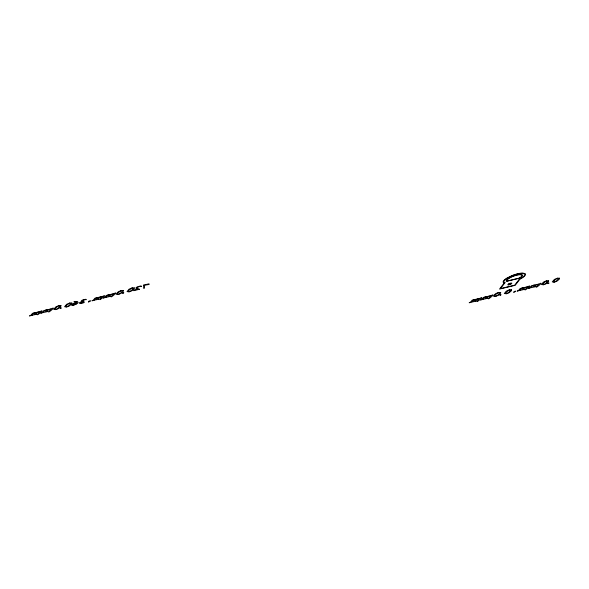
<?xml version="1.0" encoding="UTF-8"?>
<svg xmlns="http://www.w3.org/2000/svg" width="589" height="589" viewBox="0 0 589 589"><rect width="100%" height="100%" fill="white"/><g stroke="black" fill="none" stroke-linecap="round" stroke-linejoin="round"><path stroke-width="0.88" d="M505.001 282.713L500.436 288.625L514.72 285.164L519.284 279.252M519.181 279.304L521.427 278.074A11.117 2.989 -20.2 0 0 524.585 273.981L522.09 273.37A11.117 2.989 -20.2 0 0 512.091 275.792L507.276 278.177A11.117 2.989 -20.2 0 0 504.11 282.271L505.045 282.735M32.027 314.938L32.704 315.115L29.45 315.969L30.827 315.27L32.498 313.333L40.045 311.574C47.525 307.524 31.335 320.35 39.838 311.787L37.306 312.347L35.877 314.246L36.57 314.246L33.315 315.034L35.958 312.73L34.67 312.752L33.463 313.238L32.027 314.938M43.314 312.207L43.991 312.384L40.737 313.238L42.114 312.538L43.785 310.602L51.331 308.835C58.812 304.793 42.614 317.618 51.118 309.048L48.592 309.608L47.157 311.507L47.856 311.507L44.602 312.295L47.238 309.998L45.957 310.02L44.749 310.506L43.314 312.207M94.498 299.801L95.175 299.978L91.921 300.832L93.298 300.132L94.969 298.196L102.515 296.429C109.996 292.387 93.798 305.205 102.302 296.642L99.777 297.202L98.341 299.102L99.04 299.102L95.786 299.889L98.422 297.592L97.141 297.614L95.933 298.1L94.498 299.801M105.784 297.062L106.462 297.239L103.208 298.093L104.584 297.393L106.256 295.457L113.802 293.697C121.282 289.648 105.085 302.474 113.589 293.911L111.063 294.471L109.628 296.37L110.327 296.37L107.073 297.158L109.709 294.853L108.428 294.875L107.213 295.361L105.784 297.062M471.752 301.737L472.43 301.914L469.175 302.768L470.552 302.069L472.223 300.132L479.77 298.373C487.25 294.323 471.06 307.149 479.556 298.586L477.031 299.138L475.595 301.045L476.295 301.045L473.041 301.833L475.684 299.529L474.395 299.551L473.188 300.037L471.752 301.737M483.039 298.998L483.716 299.175L480.462 300.037L481.839 299.33L483.51 297.393L491.057 295.634C498.537 291.584 482.339 304.41 490.843 295.847L488.318 296.407L486.882 298.306L487.582 298.306L484.327 299.094L486.963 296.79L485.682 296.812L484.475 297.298L483.039 298.998M519.712 290.112L520.396 290.289L517.135 291.143L518.511 290.443L520.183 288.507L527.729 286.747C535.21 282.698 519.019 295.523 527.523 286.961L524.99 287.513L523.562 289.42L524.254 289.42L521 290.208L523.643 287.903L522.355 287.925L521.147 288.411L519.712 290.112M530.998 287.373L531.676 287.55L528.421 288.411L529.798 287.704L531.469 285.775L539.016 284.008C546.496 279.959 530.306 292.785 538.802 284.222L536.277 284.781L534.841 286.681L535.541 286.681L532.287 287.469L534.922 285.164L533.641 285.186L532.434 285.672L530.998 287.373M72.734 304.587L72.58 305.183L73.581 305.183L75.488 304.351L76.879 302.842L75.628 302.93L72.734 304.587M60.984 305.684L60.63 306.81L58.51 308.555L55.808 309.63L53.68 309.365L55.8 306.913L58.871 305.595L60.984 305.684M71.865 303.048L71.512 304.174L69.392 305.912L66.69 306.987L64.562 306.722L66.682 304.27L69.752 302.96L71.865 303.048M123.454 290.539L123.101 291.673L120.973 293.41L118.279 294.485L116.151 294.22L118.271 291.769L121.341 290.458L123.454 290.539M134.336 287.903L133.983 289.037L131.855 290.775L129.16 291.849L127.033 291.584L129.153 289.133L132.223 287.822L134.336 287.903M500.709 292.483L500.356 293.609L498.235 295.347L495.533 296.422L493.405 296.157L495.526 293.705L498.596 292.394L500.709 292.483M511.591 289.84L511.237 290.973L509.117 292.711L506.415 293.786L504.287 293.521L506.407 291.069L509.478 289.759L511.591 289.84M548.668 280.857L548.322 281.984L546.194 283.721L543.492 284.796L541.372 284.531L543.485 282.079L546.555 280.769L548.668 280.857M559.55 278.214L559.197 279.348L557.076 281.086L554.374 282.16L552.246 281.895L554.367 279.444L557.437 278.133L559.55 278.214M55.432 308.106L54.777 309.365L55.852 309.483L58.12 308.334L59.813 306.155L58.79 305.743L55.432 308.106M66.314 305.47L65.659 306.729L66.734 306.847L69.001 305.698L70.695 303.512L69.671 303.107L66.314 305.47M117.903 292.969L117.248 294.22L118.323 294.345L120.59 293.197L122.284 291.01L121.253 290.605L117.903 292.969M128.785 290.333L128.13 291.584L129.205 291.702L131.472 290.554L133.166 288.374L132.135 287.969L128.785 290.333M495.158 294.905L494.502 296.164L495.577 296.282L497.845 295.133L499.538 292.947L498.515 292.542L495.158 294.905M506.039 292.269L505.384 293.528L506.459 293.646L508.727 292.497L510.42 290.311L509.389 289.906L506.039 292.269M543.117 283.28L542.469 284.539L543.537 284.656L545.804 283.508L547.498 281.321L546.474 280.916L543.117 283.28M553.999 280.644L553.351 281.903L554.418 282.021L556.686 280.872L558.379 278.685L557.356 278.28L553.999 280.644M508.638 284.244C510.781 285.209 511.848 281.962 508.638 284.244M139.46 289.251L133.755 290.694L133.593 290.075L138.334 289.214L136.066 288.485L135.971 287.763L137.296 286.828L141.088 285.871L141.574 286.504L139.637 286.364L137.046 287.704L137.193 288.485L139.46 289.251M143.62 285.105L143.62 288.345L144.555 288.117L144.423 285.267L149.179 284.465L148.995 283.802L143.62 285.105M504.213 282.985L499.494 289.089L515.206 285.282L519.925 279.179L521.935 278.067A11.92 3.203 -20.2 0 0 525.329 273.686L522.642 273.031A11.92 3.203 -20.2 0 0 511.929 275.623L506.761 278.185A11.92 3.203 -20.2 0 0 503.374 282.565L504.213 282.985M84.021 301.075L81.046 302.172L80.259 303.291L84.22 302.341L83.697 302.775L79.706 303.482L79.397 302.768L82.07 301.266L81.356 300.78L82.379 300.073L85.825 299.256L86.333 299.705L84.507 299.654L82.327 300.707L84.021 301.075M74.052 301.863L76.224 301.818L76.916 302.606L73.073 303.585L71.608 304.682L71.703 305.433L76.172 304.307L78.182 302.79L77.557 301.509L74.052 301.863M89.035 301.156L88.468 302.061C87.15 302.783 93.386 299.742 89.035 301.156M514.256 291.467L513.689 292.372C512.364 293.101 518.6 290.053 514.256 291.467M60.314 308.091C59.099 309.461 63.281 307.075 60.314 308.091M122.784 292.947C121.57 294.316 125.752 291.93 122.784 292.947M500.039 294.89C498.824 296.252 503.006 293.874 500.039 294.89M547.998 283.265C546.783 284.627 550.965 282.249 547.998 283.265M519.388 278.089L507.063 281.078A7.915 2.128 -20.2 0 1 516.597 275.21A7.915 2.128 -20.2 0 1 519.388 278.089M519.896 278.082L506.326 281.373A8.717 2.341 -20.2 0 1 516.825 274.916A8.717 2.341 -20.2 0 1 519.896 278.082M508.69 284.862A2.142 0.574 -20.2 0 0 511.848 283.338A2.142 0.574 -20.2 0 0 508.962 283.714A2.142 0.574 -20.2 0 0 508.69 284.862"/></g></svg>
